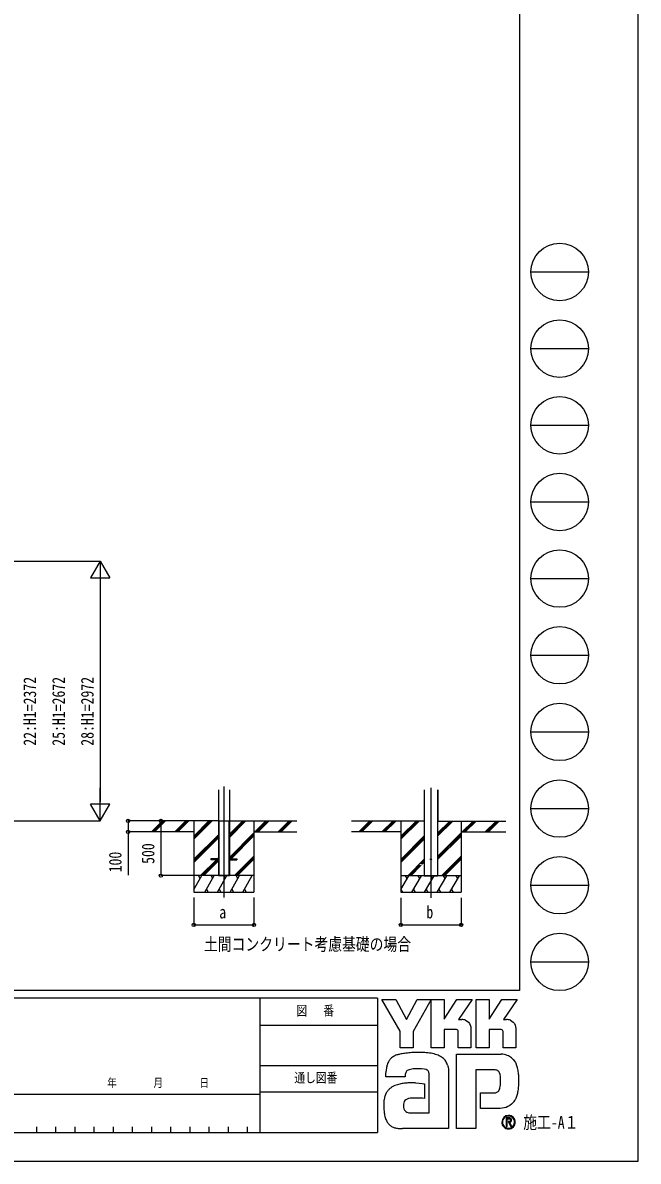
# Model space of a CAD drawing. Units: millimetres, scale not verified. Extents: x -14718 to 14718, y -10395 to 10395.
# Drawn here: x 9097 to 14718, y -10395 to 0 of the extents above; entities that cross this region are included whole.
import ezdxf
from ezdxf.enums import TextEntityAlignment as Align

# ---------------------------------------------------------------- set-up
doc = ezdxf.new("R2010")
doc.units = ezdxf.units.MM
doc.header["$LTSCALE"] = 50
for name, color, linetype in [('0-2_USER1', 3, 'Continuous'), ('0-3_YKK_12', 2, 'Continuous'), ('0-4_YKK_A1', 4, 'Continuous'), ('0-5_YKK_D', 6, 'Continuous'), ('0-6_YKK_ZWAK', 7, 'Continuous')]:
    doc.layers.add(name, color=color, linetype=linetype)
doc.styles.add('ＭＳ ゴシック', font='')
doc.styles.get('ＭＳ ゴシック').set_extended_font_data('MS Gothic')

msp = doc.modelspace()

# ---------------------------------------------------------------- linework, layer by layer
at = {"layer": '0-3_YKK_12'}
for p, q in [((10933.59, -6973.65), (10933.59, -7987.5)), ((12824.59, -6985.3), (12824.59, -7988.5))]:
    msp.add_line(p, q, dxfattribs=at)
at = {"layer": '0-4_YKK_A1'}
for p, q in [((10883.59, -7003.15), (10883.59, -7787.5)), ((10883.59, -7003.15), (10883.59, -7787.5)), ((10983.59, -7003.15), (10983.59, -7787.5)), ((10983.59, -7003.15), (10983.59, -7787.5)), ((12763.29, -7003.15), (12763.29, -7288.5)), ((12763.69, -7003.15), (12763.69, -7788.5)), ((12885.49, -7003.15), (12885.49, -7788.5)), ((12887.09, -7003.15), (12887.09, -7288.5)), ((10883.59, -7287.5), (10207.64, -7287.5)), ((10274.32, -7386.1), (10372.92, -7287.5)), ((10287.06, -7387.5), (10387.06, -7287.5)), ((10301.21, -7387.5), (10401.21, -7287.5)), ((10486.46, -7386.1), (10585.05, -7287.5)), ((10499.2, -7387.5), (10599.2, -7287.5)), ((10513.34, -7387.5), (10613.34, -7287.5)), ((10658.59, -7287.5), (10658.59, -7937.5)), ((10658.59, -7454.38), (10825.47, -7287.5)), ((10658.59, -7440.24), (10811.33, -7287.5)), ((10658.59, -7426.1), (10797.19, -7287.5)), ((10883.59, -7287.5), (10983.59, -7287.5)), ((10886.09, -7287.5), (10886.09, -7787.5)), ((10887.59, -7287.5), (10887.59, -7787.5)), ((10979.59, -7287.5), (10979.59, -7787.5)), ((10981.09, -7287.5), (10981.09, -7787.5)), ((10983.59, -7437.75), (11133.84, -7287.5)), ((10983.59, -7423.61), (11119.7, -7287.5)), ((10983.59, -7409.46), (11105.55, -7287.5)), ((10983.59, -7287.5), (11599.21, -7287.5)), ((11208.59, -7287.5), (11208.59, -7937.5)), ((11217.69, -7387.5), (11317.69, -7287.5)), ((11231.83, -7387.5), (11331.83, -7287.5)), ((11245.97, -7387.5), (11345.97, -7287.5)), ((11429.82, -7387.5), (11529.82, -7287.5)), ((11443.96, -7387.5), (11543.96, -7287.5)), ((11458.1, -7387.5), (11558.1, -7287.5)), ((12763.69, -7288.5), (12098.64, -7288.5)), ((12165.33, -7387.1), (12263.92, -7288.5)), ((12178.06, -7388.5), (12278.07, -7288.5)), ((12192.21, -7388.5), (12292.21, -7288.5)), ((12377.46, -7387.1), (12476.06, -7288.5)), ((12390.2, -7388.5), (12490.2, -7288.5)), ((12404.34, -7388.5), (12504.34, -7288.5)), ((12549.59, -7288.5), (12549.59, -7938.5)), ((12549.59, -7455.38), (12716.47, -7288.5)), ((12549.59, -7441.24), (12702.33, -7288.5)), ((12549.59, -7427.1), (12688.19, -7288.5)), ((12762.39, -7288.5), (12762.99, -7288.5)), ((12885.49, -7427.85), (13024.84, -7288.5)), ((12885.49, -7413.71), (13010.7, -7288.5)), ((12885.49, -7399.56), (12996.55, -7288.5)), ((12885.49, -7288.5), (13507.8, -7288.5)), ((12885.49, -7288.5), (12885.59, -7288.5)), ((12885.59, -7288.5), (12885.89, -7288.5)), ((12886.79, -7288.5), (12887.09, -7288.5)), ((13099.59, -7288.5), (13099.59, -7938.5)), ((13108.69, -7388.5), (13208.69, -7288.5)), ((13122.83, -7388.5), (13222.83, -7288.5)), ((13136.97, -7388.5), (13236.97, -7288.5)), ((13320.82, -7388.5), (13420.82, -7288.5)), ((13334.96, -7388.5), (13434.96, -7288.5)), ((13349.1, -7388.5), (13449.1, -7288.5)), ((10658.59, -7387.5), (10207.64, -7387.5)), ((10658.59, -7638.23), (10883.59, -7413.23)), ((10658.59, -7652.37), (10883.59, -7427.37)), ((10658.59, -7666.51), (10883.59, -7441.51)), ((10983.59, -7621.59), (11208.59, -7396.6)), ((10986.33, -7633), (11208.59, -7410.74)), ((11000.47, -7633), (11208.59, -7424.88)), ((11208.59, -7387.5), (11599.21, -7387.5)), ((12549.59, -7388.5), (12098.64, -7388.5)), ((12549.59, -7639.23), (12763.69, -7425.13)), ((12549.59, -7653.37), (12763.69, -7439.27)), ((12549.59, -7667.51), (12763.69, -7453.41)), ((12885.49, -7611.69), (13099.59, -7397.6)), ((12885.49, -7625.84), (13099.59, -7411.74)), ((12885.49, -7639.98), (13099.59, -7425.88)), ((13099.59, -7388.5), (13507.8, -7388.5)), ((10721.45, -7787.5), (10866.95, -7642)), ((10735.59, -7787.5), (10881.09, -7642)), ((10749.73, -7787.5), (10883.59, -7653.64)), ((10883.59, -7633), (10816.09, -7633)), ((10816.09, -7633), (10816.09, -7642)), ((10883.59, -7642), (10816.09, -7642)), ((10875.95, -7633), (10883.59, -7625.36)), ((10983.59, -7633), (11051.09, -7633)), ((10983.59, -7649.88), (10991.47, -7642)), ((10983.59, -7642), (11051.09, -7642)), ((11029.81, -7787.5), (11208.59, -7608.73)), ((11043.96, -7787.5), (11208.59, -7622.87)), ((11051.09, -7633), (11051.09, -7642)), ((11058.1, -7787.5), (11208.59, -7637.01)), ((12612.45, -7788.5), (12763.69, -7637.26)), ((12626.59, -7788.5), (12724.59, -7690.5)), ((12731.09, -7684), (12763.69, -7651.4)), ((12745.23, -7684), (12763.69, -7665.54)), ((12920.81, -7788.5), (13099.59, -7609.73)), ((12934.96, -7788.5), (13099.59, -7623.87)), ((12949.1, -7788.5), (13099.59, -7638.01)), ((11208.59, -7787.5), (10658.59, -7787.5)), ((10658.59, -7912.95), (10731.02, -7787.5)), ((10716.02, -7813.48), (10701.02, -7787.5)), ((10759.89, -7937.5), (10846.49, -7787.5)), ((10831.49, -7813.48), (10816.49, -7787.5)), ((10875.36, -7937.5), (10961.96, -7787.5)), ((10883.59, -7787.5), (10983.59, -7787.5)), ((10946.96, -7813.48), (10931.96, -7787.5)), ((10990.83, -7937.5), (11077.43, -7787.5)), ((11062.43, -7813.48), (11047.43, -7787.5)), ((11106.3, -7937.5), (11192.9, -7787.5)), ((13099.59, -7788.5), (12549.59, -7788.5)), ((12549.59, -7913.95), (12622.02, -7788.5)), ((12607.02, -7814.48), (12592.02, -7788.5)), ((12640.73, -7788.5), (12736.23, -7693)), ((12650.89, -7938.5), (12737.49, -7788.5)), ((12722.49, -7814.48), (12707.49, -7788.5)), ((12763.69, -7788.5), (12885.49, -7788.5)), ((12766.36, -7938.5), (12852.96, -7788.5)), ((12837.96, -7814.48), (12822.96, -7788.5)), ((12881.83, -7938.5), (12968.43, -7788.5)), ((12953.43, -7814.48), (12938.43, -7788.5)), ((12997.3, -7938.5), (13083.9, -7788.5)), ((13068.9, -7814.48), (13053.9, -7788.5)), ((10658.59, -7937.5), (11208.59, -7937.5)), ((10774.88, -7911.52), (10789.88, -7937.5)), ((10890.35, -7911.52), (10905.35, -7937.5)), ((11005.83, -7911.52), (11020.82, -7937.5)), ((11121.29, -7911.52), (11136.29, -7937.5)), ((12549.59, -7938.5), (13099.59, -7938.5)), ((12550.42, -7912.52), (12565.41, -7938.5)), ((12665.89, -7912.52), (12680.88, -7938.5)), ((12781.36, -7912.52), (12796.35, -7938.5)), ((12896.83, -7912.52), (12911.83, -7938.5)), ((13012.3, -7912.52), (13027.29, -7938.5))]:
    msp.add_line(p, q, dxfattribs=at)
for points in [[(12762.09, -7003.15), (12762.09, -7288.5), (12762.39, -7288.5)], [(12885.89, -7003.15), (12885.89, -7288.5), (12886.19, -7288.5), (12886.79, -7288.5)], [(12762.99, -7288.5), (12763.29, -7288.5), (12763.59, -7288.5), (12763.69, -7288.5)]]:
    msp.add_lwpolyline(points, dxfattribs=at)
msp.add_circle((12824.59, -7638.5), 5, dxfattribs=at)
at = {"layer": '0-5_YKK_D'}
for p, q in [((7919.44, -4915.51), (9804.59, -4915.51)), ((9803.59, -4915.51), (9716.09, -5067.06)), ((9803.59, -4915.51), (9891.09, -5067.06)), ((9803.59, -4915.51), (9803.59, -5218.62)), ((9716.09, -5067.06), (9891.09, -5067.06)), ((9803.59, -5090.51), (9803.59, -7112.51)), ((9803.59, -7287.51), (9803.59, -6984.4)), ((9803.59, -7287.51), (9716.09, -7135.95)), ((9891.09, -7135.95), (9716.09, -7135.95)), ((9803.59, -7287.51), (9891.09, -7135.95)), ((8539.71, -7287.51), (9804.59, -7287.51)), ((10206.64, -7287.5), (10057.59, -7287.5)), ((10358.59, -7287.5), (10358.59, -7787.5)), ((10206.64, -7387.5), (10057.59, -7387.5)), ((10657.59, -7787.5), (10357.59, -7787.5)), ((10658.59, -7987.5), (10658.59, -8238.5)), ((11208.59, -7987.5), (11208.59, -8238.5)), ((12549.59, -7988.5), (12549.59, -8238.5)), ((13099.59, -7988.5), (13099.59, -8238.5)), ((10658.59, -8237.5), (11208.59, -8237.5)), ((12549.59, -8237.5), (13099.59, -8237.5))]:
    msp.add_line(p, q, dxfattribs=at)
msp.add_lwpolyline([(10058.59, -7287.5), (10058.59, -7387.5), (10058.59, -7782.6)], dxfattribs=at)
for centre in [(10058.59, -7287.5), (10358.59, -7287.5), (10058.59, -7387.5), (10358.59, -7787.5), (10658.59, -8237.5), (11208.59, -8237.5), (12549.59, -8237.5), (13099.59, -8237.5)]:
    msp.add_circle(centre, 14.88, dxfattribs=at)
at = {"layer": '0-6_YKK_ZWAK'}
for p, q in [((13632.57, 9712.5), (13632.57, -8837.5)), ((13737.57, -2275), (14262.57, -2275)), ((13737.57, -2975), (14262.57, -2975)), ((13737.57, -3675), (14262.57, -3675)), ((13737.57, -4375), (14262.57, -4375)), ((13737.57, -5075), (14262.57, -5075)), ((13737.57, -5775), (14262.57, -5775)), ((13737.57, -6475), (14262.57, -6475)), ((13737.57, -7175), (14262.57, -7175)), ((13737.57, -7875), (14262.57, -7875)), ((13737.57, -8575), (14262.57, -8575)), ((13632.57, -8837.5), (-13667.43, -8837.5)), ((11261.32, -8907.5), (7647.57, -8907.5)), ((11261.32, -8907.5), (11261.32, -10132.5)), ((12337.57, -8907.5), (11261.32, -8907.5)), ((12337.57, -8907.5), (12337.57, -10132.5)), ((11261.32, -9152.5), (12337.57, -9152.5)), ((11261.32, -9520), (12337.57, -9520)), ((12337.57, -9765), (11261.32, -9765)), ((7647.57, -9782.5), (11261.32, -9782.5)), ((9222.57, -10080), (9222.57, -10132.5)), ((9397.57, -10080), (9397.57, -10132.5)), ((9572.57, -10080), (9572.57, -10132.5)), ((9747.57, -10080), (9747.57, -10132.5)), ((9922.57, -10080), (9922.57, -10132.5)), ((10097.57, -10080), (10097.57, -10132.5)), ((10272.57, -10080), (10272.57, -10132.5)), ((10447.57, -10080), (10447.57, -10132.5)), ((10622.57, -10080), (10622.57, -10132.5)), ((10797.57, -10080), (10797.57, -10132.5)), ((10972.57, -10080), (10972.57, -10132.5)), ((11147.57, -10080), (11147.57, -10132.5)), ((7647.57, -10132.5), (11261.32, -10132.5)), ((11261.32, -10132.5), (12337.57, -10132.5)), ((13533.36, -10093.93), (13533.36, -10093.93))]:
    msp.add_line(p, q, dxfattribs=at)
for points in [[(-14717.5, -10395), (14717.5, -10395), (14717.5, 10395), (-14717.5, 10395)], [(12376.07, -8918), (12504.91, -8918), (12601.65, -9100.35), (12698.14, -8918), (12827.07, -8918), (12661.85, -9211.97), (12661.85, -9359.47), (12544.34, -9359.47), (12544.34, -9208)]]:
    msp.add_lwpolyline(points, close=True, dxfattribs=at)
for points in [[(13056.91, -9193.13), (12945.69, -9193.13), (12945.69, -9359.34), (12827.2, -9359.34), (12827.2, -8918), (12945.69, -8918), (12945.69, -9098.55), (13062.24, -8918), (13201.44, -8918), (13076.56, -9100.74), (13080.98, -9100.74), (13085.87, -9100.74), (13090.88, -9100.74), (13095.71, -9100.74), (13100.03, -9100.74), (13103.51, -9100.74), (13105.84, -9100.74), (13106.68, -9100.74)], [(13466.29, -9193.13), (13355.19, -9193.13), (13355.19, -9359.47), (13236.64, -9359.47), (13236.64, -8918), (13355.19, -8918), (13355.19, -9098.55), (13471.61, -8918), (13610.81, -8918), (13485.93, -9100.74), (13490.4, -9100.74), (13495.31, -9100.74), (13500.33, -9100.74), (13505.15, -9100.74), (13509.45, -9100.74), (13512.91, -9100.74), (13515.22, -9100.74), (13516.06, -9100.74)], [(13140.77, -9107.75), (13154.92, -9115.83), (13166.9, -9126.37), (13176.54, -9138.92), (13183.64, -9153.02), (13188.04, -9168.24), (13189.54, -9184.12), (13189.54, -9359.76), (13073.94, -9359.76), (13073.94, -9209.93)], [(13550.19, -9107.75), (13564.38, -9115.83), (13576.41, -9126.37), (13586.09, -9138.92), (13593.24, -9153.02), (13597.66, -9168.24), (13599.18, -9184.12), (13599.18, -9359.47), (13483.31, -9359.47), (13483.31, -9209.93)], [(13401.04, -9560.27), (13234.18, -9560.27), (13234.18, -10097.5), (13059.31, -10097.5), (13059.31, -9417.77), (13465.73, -9417.77)], [(12616.79, -9563.09), (12608.65, -9567.67), (12602.31, -9573.26), (12597.51, -9579.79), (12594.02, -9587.18), (12591.62, -9595.36), (12590.06, -9604.24), (12589.12, -9613.76), (12588.55, -9623.84), (12413.61, -9624.26), (12414.12, -9600.33), (12415.09, -9573.45)], [(12976.98, -9517.08), (12981.95, -9537.16), (12984.76, -9558.65), (12985.65, -9581.55), (12985.65, -10097.5), (12563.43, -10097.5)], [(12683.81, -9679.35), (12716.93, -9681.53), (12742.96, -9684.45), (12759.99, -9687.18), (12766.09, -9688.81), (12766.09, -9822.65), (12746.73, -9820.61), (12725.5, -9819.46), (12703.76, -9819.02), (12682.9, -9819.08), (12664.29, -9819.47), (12649.29, -9819.98), (12639.29, -9820.43), (12635.65, -9820.62), (12620.52, -9823.39), (12607.47, -9827.72), (12596.51, -9833.64), (12587.63, -9841.19), (12580.84, -9850.39), (12576.14, -9861.27), (12573.53, -9873.85), (12573, -9888.17), (12574.67, -9903.91), (12578.01, -9916.93), (12582.82, -9927.46), (12588.89, -9935.76), (12596.01, -9942.08), (12603.97, -9946.67), (12612.56, -9949.77), (12621.56, -9951.63), (12807.42, -9951.63), (12807.42, -9607.76), (12807.47, -9600.94), (12807.12, -9594.28), (12806.24, -9587.85), (12804.75, -9581.76), (12802.52, -9576.09), (12799.45, -9570.92), (12795.43, -9566.34), (12790.36, -9562.44)], [(12790.36, -9562.44), (12779.46, -9558.16), (12762.03, -9554.53), (12739.79, -9551.86), (12714.48, -9550.43), (12687.79, -9550.54), (12661.47, -9552.49)], [(13575.5, -9465.79), (13586.9, -9480.19), (13595.45, -9494.13), (13601.41, -9506.75)], [(13460.39, -9663.49), (13460.17, -9641.21), (13459.11, -9621.14), (13456.6, -9603.52), (13452.03, -9588.57)], [(13560.97, -9873.4), (13544.82, -9885.95), (13528.01, -9895.82), (13510.64, -9903.18), (13492.85, -9908.22), (13474.77, -9911.11), (13456.52, -9912.03), (13276.76, -9912.03), (13276.76, -9770.82), (13378.13, -9770.82), (13396.82, -9770.56), (13413.25, -9768.97), (13427.35, -9764.83)], [(13561.12, -10019.09), (13561.04, -10017.04), (13560.78, -10015.06), (13560.36, -10013.17), (13559.77, -10011.36), (13559.01, -10009.64), (13558.09, -10008.03), (13557.02, -10006.53), (13555.78, -10005.14), (13554.16, -10003.71), (13552.36, -10002.46), (13550.39, -10001.4), (13548.26, -10000.52), (13545.97, -9999.84), (13543.54, -9999.35), (13540.97, -9999.05), (13538.27, -9998.95), (13511.74, -9998.95), (13511.74, -10076.99), (13519.76, -10076.99), (13519.76, -10006.91), (13538.27, -10006.91), (13540.18, -10006.97), (13541.98, -10007.16), (13543.66, -10007.47), (13545.22, -10007.9), (13546.65, -10008.45), (13547.95, -10009.11), (13549.11, -10009.89), (13550.13, -10010.78)], [(13553.26, -10019.09), (13552.77, -10022.84), (13551.43, -10025.8), (13549.41, -10028.05), (13546.91, -10029.69), (13544.1, -10030.8), (13541.17, -10031.49), (13538.29, -10031.84), (13535.65, -10031.93), (13528.71, -10031.93), (13532.21, -10037.89), (13555.13, -10077.25), (13564.3, -10077.25), (13542.2, -10039.37), (13544.27, -10038.96), (13546.24, -10038.43), (13548.12, -10037.8), (13549.88, -10037.06), (13551.54, -10036.21), (13553.08, -10035.25), (13554.49, -10034.19), (13555.78, -10033.01)]]:
    msp.add_lwpolyline(points, dxfattribs=at)
for centre in [(14000.07, -2275), (14000.07, -2975), (14000.07, -3675), (14000.07, -4375), (14000.07, -5075), (14000.07, -5775), (14000.07, -6475), (14000.07, -7175), (14000.07, -7875), (14000.07, -8575)]:
    msp.add_circle(centre, 262.5, dxfattribs=at)
for centre, radius, start, end in [((13106.86, -9188.16), 87.42, 78.26798, 90.11215), ((13108.11, -9181.8), 80.94, 66.19963, 78.22058), ((13516.23, -9188.32), 87.58, 78.27851, 90.10826), ((13517.43, -9182.18), 81.32, 66.2483, 78.23226), ((13057.53, -9209.53), 16.41, 358.57817, 92.1683), ((13466.98, -9209.45), 16.33, 358.29941, 92.43455), ((12547.26, -9548.03), 126.64, 122.60463, 137.83438), ((12564, -9575.11), 158.47, 108.37421, 122.42809), ((12590.52, -9669.42), 256.38, 100.93159, 107.35499), ((12677.19, -10089.86), 685.64, 97.86054, 101.37938), ((12717.87, -10372.53), 971.23, 94.90201, 97.9576), ((12720.64, -10395.16), 994, 91.6169, 94.94971), ((12716.79, -10234.21), 833.01, 87.51794, 91.66439), ((12727.61, -10002.22), 600.77, 81.92631, 87.59083), ((12759.56, -9783.31), 379.54, 73.67137, 82.05943), ((12806.94, -9624.71), 214.03, 60.60528, 73.9085), ((12826.34, -9586.03), 170.81, 52.17347, 59.90542), ((12843.69, -9563.57), 142.43, 43.55042, 52.14561), ((13459.09, -9604.75), 187.09, 78.73198, 87.96551), ((13464.58, -9576.69), 158.51, 69.03034, 78.69541), ((13469.69, -9563.05), 143.94, 59.39484, 68.9885), ((13472.06, -9558.9), 139.16, 50.3012, 59.3616), ((13471.19, -9559.88), 140.47, 42.05209, 50.28551), ((12732.32, -9591.6), 317.75, 171.55622, 176.72493), ((12624.64, -9575.53), 208.88, 163.48385, 171.57982), ((12570.62, -9559.51), 152.53, 152.2125, 163.4865), ((12547.28, -9547.44), 126.25, 138.03852, 152.12015), ((12662.97, -9672.7), 118.94, 102.4979, 112.84632), ((12685.98, -9771.98), 220.85, 96.37207, 102.75341), ((12853.25, -9554.33), 129.14, 34.48659, 43.50182), ((12853.31, -9554.13), 128.97, 25.58915, 34.43128), ((12841.84, -9559.51), 141.65, 17.43089, 25.54591), ((13402, -9646.04), 85.77, 77.94572, 90.63794), ((13409.45, -9611.06), 50.01, 60.20991, 77.92418), ((13401.82, -9599.84), 220.22, 14.76267, 25.00486), ((13266.76, -9636.65), 360.21, 7.9139, 14.95041), ((13414.28, -9601.97), 39.72, 39.8078, 59.75378), ((13407.49, -9607.16), 48.26, 22.65544, 39.38165), ((13062.71, -9665.52), 397.69, 355.2339, 0.29193), ((13131.85, -9656.27), 496.54, 2.54376, 8.01251), ((13054.52, -9660.34), 573.97, 357.76419, 2.60674), ((12547.25, -9844.34), 148.92, 142.04688, 153.80771), ((12542.16, -9840.7), 142.67, 130.60221, 141.94427), ((12550.56, -9850.8), 155.81, 120.60724, 130.53081), ((12567.15, -9879.01), 188.53, 112.58838, 120.58162), ((12589.48, -9932.65), 246.63, 106.61303, 112.59024), ((12624.58, -10050.65), 369.75, 99.87193, 106.59825), ((12644.25, -10161.45), 482.28, 94.78469, 99.91711), ((12653.83, -10271.7), 592.94, 90.80099, 94.81812), ((12655.28, -10353.79), 675.05, 87.57779, 90.82714), ((13411.02, -9728), 40.29, 293.91672, 314.09376), ((13405.52, -9723.15), 47.6, 314.78099, 333.92928), ((13370.17, -9705.98), 86.9, 334.00676, 347.34989), ((13273.74, -9683.65), 185.88, 347.14308, 355.40008), ((13192.02, -9676.77), 435.46, 347.15166, 352.97565), ((13076.59, -9661.76), 551.86, 352.8937, 357.82206), ((12733.47, -9882.2), 340.51, 174.55588, 182.47272), ((12631.44, -9872.43), 238.02, 164.97537, 174.56739), ((12573.6, -9857.01), 178.16, 153.89178, 164.94341), ((13444.3, -9741.85), 175.83, 311.57033, 318.66243), ((13423.95, -9724), 202.9, 318.67367, 325.29112), ((13476.26, -9762.99), 137.72, 326.23251, 339.61931), ((13346.92, -9712.91), 276.41, 339.22498, 347.31457), ((12923.74, -9879.21), 530.77, 181.90948, 187.89042), ((12700.42, -9910.62), 305.25, 187.80471, 196.36971), ((13533.46, -10038.66), 61.74, 90.09157, 179.92363), ((13533.45, -10038.55), 61.63, 44.93442, 90.08536), ((12582.52, -9945.45), 182.31, 196.3102, 208.20993), ((12531.17, -9972.78), 124.15, 208.29777, 223.35561), ((12519.59, -9982.97), 108.73, 223.64205, 239.63663), ((12529.2, -9965.48), 128.68, 239.8785, 253.65355), ((13533.08, -10038.73), 61.37, 179.86065, 225.14399), ((13533.07, -10038.46), 54.9, 134.8007, 180.12175), ((13532.85, -10038.82), 54.68, 179.75513, 225.29722), ((13533.37, -10038.74), 61.57, 224.94536, 269.98445), ((13533.23, -10038.15), 54.8, 89.86602, 135.149), ((13533.25, -10039.31), 54.62, 224.62822, 270.10973), ((13533.47, -10038.57), 55.21, 45.03108, 90.11509), ((13533.27, -10038.49), 55.44, 270.09072, 359.90926), ((13533.37, -10038.43), 61.88, 269.98802, 314.93777), ((13541.53, -10018.76), 11.73, 358.3894, 42.86139), ((13541.76, -10019.65), 19.37, 316.37674, 1.6565), ((13533.51, -10038.59), 55.2, 0.00643, 45.07115), ((13533.94, -10038.36), 61.15, 359.78949, 45.13288), ((13533.79, -10038.83), 61.3, 314.92572, 0.23508), ((12546.8, -9905.03), 191.64, 253.69102, 263.74909), ((12561.7, -9772.34), 325.16, 263.68487, 270.30455)]:
    msp.add_arc(centre, radius, start, end, dxfattribs=at)

# ---------------------------------------------------------------- texts
at = {"layer": '0-2_USER1', "style": 'ＭＳ ゴシック', "width": 0.8}
msp.add_text('土間コンクリート考慮基礎の場合', height=115.5, dxfattribs=at).set_placement((10752.5, -8505.99), align=Align.BOTTOM_LEFT)
at = {"layer": '0-5_YKK_D', "style": 'ＭＳ ゴシック', "width": 0.8}
for s, p in [('22:H1=2372', (9253.59, -6601.31)), ('25:H1=2672', (9516.09, -6601.31)), ('28:H1=2972', (9778.59, -6601.31)), ('100', (10033.59, -7757.6)), ('500', (10333.59, -7680.3))]:
    msp.add_text(s, height=115.5, rotation=90, dxfattribs=at).set_placement(p, align=Align.BOTTOM_LEFT)
for s, p in [('a', (10891.59, -8212.5)), ('b', (12782.59, -8212.5))]:
    msp.add_text(s, height=115.5, dxfattribs=at).set_placement(p, align=Align.BOTTOM_LEFT)
at = {"layer": '0-6_YKK_ZWAK', "style": 'ＭＳ ゴシック', "width": 0.8}
for s, height, p in [('図\u3000 番', 89.81, (11596.91, -9091.25)), ('年        月        日', 76.98, (9869.67, -9741.25)), ('通し図番', 89.81, (11577.31, -9703.75)), ('施工-A１', 115.5, (13667.57, -10132.5))]:
    msp.add_text(s, height=height, dxfattribs=at).set_placement(p, align=Align.BOTTOM_LEFT)

doc.saveas('drawing.dxf')
